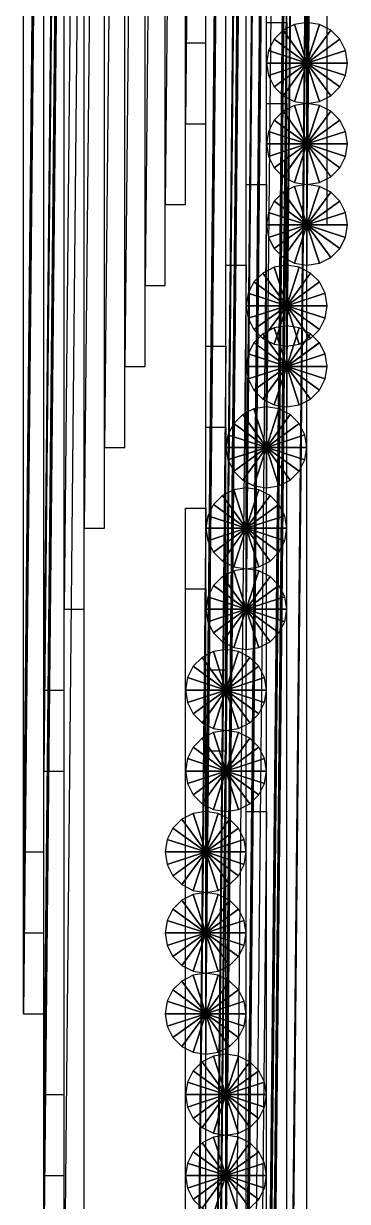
# Model space of a CAD drawing. Header units: metres. Extents: x -172 to 779, y -182 to 937.
# Drawn here: x 494 to 510, y 557.7 to 616 of the extents above; entities that cross this region are included whole.
import ezdxf

# ---------------------------------------------------------------- set-up
doc = ezdxf.new("R2010")
doc.units = ezdxf.units.M

msp = doc.modelspace()

# ---------------------------------------------------------------- linework, layer by layer
for points in [[(502, 615), (503, 615), (503, 716), (503.0001, 716.0001, 0.0001)], [(503, 716), (502, 615), (502, 716), (502.0001, 716.0001, 0.0001)], [(508, 614), (509, 614), (509, 715), (509.0001, 715.0001, 0.0001)], [(509, 715), (508, 614), (508, 715), (508.0001, 715.0001, 0.0001)], [(502, 611), (503, 611), (503, 712), (503.0001, 712.0001, 0.0001)], [(503, 712), (502, 611), (502, 712), (502.0001, 712.0001, 0.0001)], [(508, 610), (509, 610), (509, 711), (509.0001, 711.0001, 0.0001)], [(509, 711), (508, 610), (508, 711), (508.0001, 711.0001, 0.0001)], [(501, 607), (502, 607), (502, 708), (502.0001, 708.0001, 0.0001)], [(502, 708), (501, 607), (501, 708), (501.0001, 708.0001, 0.0001)], [(508, 606), (509, 606), (509, 707), (509.0001, 707.0001, 0.0001)], [(509, 707), (508, 606), (508, 707), (508.0001, 707.0001, 0.0001)], [(500, 603), (501, 603), (501, 704), (501.0001, 704.0001, 0.0001)], [(501, 704), (500, 603), (500, 704), (500.0001, 704.0001, 0.0001)], [(507, 602), (508, 602), (508, 703), (508.0001, 703.0001, 0.0001)], [(508, 703), (507, 602), (507, 703), (507.0001, 703.0001, 0.0001)], [(499, 599), (500, 599), (500, 700), (500.0001, 700.0001, 0.0001)], [(500, 700), (499, 599), (499, 700), (499.0001, 700.0001, 0.0001)], [(507, 599), (508, 599), (508, 700), (508.0001, 700.0001, 0.0001)], [(508, 700), (507, 599), (507, 700), (507.0001, 700.0001, 0.0001)], [(498, 595), (499, 595), (499, 696), (499.0001, 696.0001, 0.0001)], [(499, 696), (498, 595), (498, 696), (498.0001, 696.0001, 0.0001)], [(506, 595), (507, 595), (507, 696), (507.0001, 696.0001, 0.0001)], [(507, 696), (506, 595), (506, 696), (506.0001, 696.0001, 0.0001)], [(497, 591), (498, 591), (498, 692), (498.0001, 692.0001, 0.0001)], [(498, 692), (497, 591), (497, 692), (497.0001, 692.0001, 0.0001)], [(505, 591), (506, 591), (506, 692), (506.0001, 692.0001, 0.0001)], [(506, 692), (505, 591), (505, 692), (505.0001, 692.0001, 0.0001)], [(496, 587), (497, 587), (497, 688), (497.0001, 688.0001, 0.0001)], [(497, 688), (496, 587), (496, 688), (496.0001, 688.0001, 0.0001)], [(505, 587), (506, 587), (506, 688), (506.0001, 688.0001, 0.0001)], [(506, 688), (505, 587), (505, 688), (505.0001, 688.0001, 0.0001)], [(495, 583), (496, 583), (496, 684), (496.0001, 684.0001, 0.0001)], [(496, 684), (495, 583), (495, 684), (495.0001, 684.0001, 0.0001)], [(504, 583), (505, 583), (505, 684), (505.0001, 684.0001, 0.0001)], [(505, 684), (504, 583), (504, 684), (504.0001, 684.0001, 0.0001)], [(495, 579), (496, 579), (496, 680), (496.0001, 680.0001, 0.0001)], [(496, 680), (495, 579), (495, 680), (495.0001, 680.0001, 0.0001)], [(504, 579), (505, 579), (505, 680), (505.0001, 680.0001, 0.0001)], [(505, 680), (504, 579), (504, 680), (504.0001, 680.0001, 0.0001)], [(494, 575), (495, 575), (495, 676), (495.0001, 676.0001, 0.0001)], [(495, 676), (494, 575), (494, 676), (494.0001, 676.0001, 0.0001)], [(503, 575), (504, 575), (504, 676), (504.0001, 676.0001, 0.0001)], [(504, 676), (503, 575), (503, 676), (503.0001, 676.0001, 0.0001)], [(494, 571), (495, 571), (495, 672), (495.0001, 672.0001, 0.0001)], [(495, 672), (494, 571), (494, 672), (494.0001, 672.0001, 0.0001)], [(503, 571), (504, 571), (504, 672), (504.0001, 672.0001, 0.0001)], [(504, 672), (503, 571), (503, 672), (503.0001, 672.0001, 0.0001)], [(494, 567), (495, 567), (495, 668), (495.0001, 668.0001, 0.0001)], [(495, 668), (494, 567), (494, 668), (494.0001, 668.0001, 0.0001)], [(503, 567), (504, 567), (504, 668), (504.0001, 668.0001, 0.0001)], [(504, 668), (503, 567), (503, 668), (503.0001, 668.0001, 0.0001)], [(495, 563), (496, 563), (496, 664), (496.0001, 664.0001, 0.0001)], [(496, 664), (495, 563), (495, 664), (495.0001, 664.0001, 0.0001)], [(504, 563), (505, 563), (505, 664), (505.0001, 664.0001, 0.0001)], [(505, 664), (504, 563), (504, 664), (504.0001, 664.0001, 0.0001)], [(495, 559), (496, 559), (496, 660), (496.0001, 660.0001, 0.0001)], [(496, 660), (495, 559), (495, 660), (495.0001, 660.0001, 0.0001)], [(504, 559), (505, 559), (505, 660), (505.0001, 660.0001, 0.0001)], [(505, 660), (504, 559), (504, 660), (504.0001, 660.0001, 0.0001)], [(495, 555), (496, 555), (496, 656), (496.0001, 656.0001, 0.0001)], [(496, 656), (495, 555), (495, 656), (495.0001, 656.0001, 0.0001)], [(504, 555), (505, 555), (505, 656), (505.0001, 656.0001, 0.0001)], [(505, 656), (504, 555), (504, 656), (504.0001, 656.0001, 0.0001)], [(496, 552), (497, 552), (497, 653), (497.0001, 653.0001, 0.0001)], [(497, 653), (496, 552), (496, 653), (496.0001, 653.0001, 0.0001)], [(505, 551), (506, 551), (506, 652), (506.0001, 652.0001, 0.0001)], [(506, 652), (505, 551), (505, 652), (505.0001, 652.0001, 0.0001)], [(505, 547), (506, 547), (506, 648), (506.0001, 648.0001, 0.0001)], [(506, 648), (505, 547), (505, 648), (505.0001, 648.0001, 0.0001)], [(505, 543), (506, 543), (506, 644), (506.0001, 644.0001, 0.0001)], [(506, 644), (505, 543), (505, 644), (505.0001, 644.0001, 0.0001)], [(506, 539), (507, 539), (507, 640), (507.0001, 640.0001, 0.0001)], [(507, 640), (506, 539), (506, 640), (506.0001, 640.0001, 0.0001)], [(506, 535), (507, 535), (507, 636), (507.0001, 636.0001, 0.0001)], [(507, 636), (506, 535), (506, 636), (506.0001, 636.0001, 0.0001)], [(506, 531), (507, 531), (507, 632), (507.0001, 632.0001, 0.0001)], [(507, 632), (506, 531), (506, 632), (506.0001, 632.0001, 0.0001)], [(507, 527), (508, 527), (508, 628), (508.0001, 628.0001, 0.0001)], [(508, 628), (507, 527), (507, 628), (507.0001, 628.0001, 0.0001)], [(507, 523), (508, 523), (508, 624), (508.0001, 624.0001, 0.0001)], [(508, 624), (507, 523), (507, 624), (507.0001, 624.0001, 0.0001)], [(506, 519), (507, 519), (507, 620), (507.0001, 620.0001, 0.0001)], [(507, 620), (506, 519), (506, 620), (506.0001, 620.0001, 0.0001)], [(506, 515), (507, 515), (507, 616), (507.0001, 616.0001, 0.0001)], [(507, 616), (506, 515), (506, 616), (506.0001, 616.0001, 0.0001)], [(508, 614), (506.82443, 615.61804), (506.38196, 615.1756), (506.38205, 615.1757, 0.0001)], [(508, 614), (507.38196, 615.9021), (506.82443, 615.61804), (506.82452, 615.61816, 0.0001)], [(508, 614), (508, 616), (507.38196, 615.9021), (507.38205, 615.9022, 0.0001)], [(508, 614), (508.61804, 615.9021), (508, 616), (508.0001, 616.0001, 0.0001)], [(508, 614), (509.17557, 615.61804), (508.61804, 615.9021), (508.61813, 615.9022, 0.0001)], [(508, 614), (509.61804, 615.1756), (509.17557, 615.61804), (509.17566, 615.61816, 0.0001)], [(508, 614), (506.38196, 615.1756), (506.0979, 614.61804), (506.098, 614.61816, 0.0001)], [(508, 614), (509.9021, 614.61804), (509.61804, 615.1756), (509.61813, 615.1757, 0.0001)], [(508, 614), (506.0979, 614.61804), (506, 614), (506.0001, 614.0001, 0.0001)], [(508, 614), (510, 614), (509.9021, 614.61804), (509.9022, 614.61816, 0.0001)], [(508, 614), (506, 614), (506.0979, 613.38196), (506.098, 613.3821, 0.0001)], [(508, 614), (506.0979, 613.38196), (506.38196, 612.8244), (506.38205, 612.8245, 0.0001)], [(508, 614), (506.38196, 612.8244), (506.82443, 612.38196), (506.82452, 612.3821, 0.0001)], [(508, 614), (506.82443, 612.38196), (507.38196, 612.0979), (507.38205, 612.098, 0.0001)], [(508, 614), (507.38196, 612.0979), (508, 612), (508.0001, 612.0001, 0.0001)], [(508, 614), (509.9021, 613.38196), (510, 614), (510.0001, 614.0001, 0.0001)], [(508, 614), (508, 612), (508.61804, 612.0979), (508.61813, 612.098, 0.0001)], [(508, 614), (508.61804, 612.0979), (509.17557, 612.38196), (509.17566, 612.3821, 0.0001)], [(508, 614), (509.17557, 612.38196), (509.61804, 612.8244), (509.61813, 612.8245, 0.0001)], [(508, 614), (509.61804, 612.8244), (509.9021, 613.38196), (509.9022, 613.3821, 0.0001)], [(506, 511), (507, 511), (507, 612), (507.0001, 612.0001, 0.0001)], [(507, 612), (506, 511), (506, 612), (506.0001, 612.0001, 0.0001)], [(508, 610), (508, 612), (507.38196, 611.9021), (507.38205, 611.9022, 0.0001)], [(508, 610), (508.61804, 611.9021), (508, 612), (508.0001, 612.0001, 0.0001)], [(508, 610), (506.82443, 611.61804), (506.38196, 611.1756), (506.38205, 611.1757, 0.0001)], [(508, 610), (507.38196, 611.9021), (506.82443, 611.61804), (506.82452, 611.61816, 0.0001)], [(508, 610), (509.17557, 611.61804), (508.61804, 611.9021), (508.61813, 611.9022, 0.0001)], [(508, 610), (509.61804, 611.1756), (509.17557, 611.61804), (509.17566, 611.61816, 0.0001)], [(508, 610), (506.38196, 611.1756), (506.0979, 610.61804), (506.098, 610.61816, 0.0001)], [(508, 610), (509.9021, 610.61804), (509.61804, 611.1756), (509.61813, 611.1757, 0.0001)], [(508, 610), (506.0979, 610.61804), (506, 610), (506.0001, 610.0001, 0.0001)], [(508, 610), (510, 610), (509.9021, 610.61804), (509.9022, 610.61816, 0.0001)], [(508, 610), (506, 610), (506.0979, 609.38196), (506.098, 609.3821, 0.0001)], [(508, 610), (506.0979, 609.38196), (506.38196, 608.8244), (506.38205, 608.8245, 0.0001)], [(508, 610), (506.38196, 608.8244), (506.82443, 608.38196), (506.82452, 608.3821, 0.0001)], [(508, 610), (506.82443, 608.38196), (507.38196, 608.0979), (507.38205, 608.098, 0.0001)], [(508, 610), (507.38196, 608.0979), (508, 608), (508.0001, 608.0001, 0.0001)], [(508, 610), (509.9021, 609.38196), (510, 610), (510.0001, 610.0001, 0.0001)], [(508, 610), (508, 608), (508.61804, 608.0979), (508.61813, 608.098, 0.0001)], [(508, 610), (508.61804, 608.0979), (509.17557, 608.38196), (509.17566, 608.3821, 0.0001)], [(508, 610), (509.17557, 608.38196), (509.61804, 608.8244), (509.61813, 608.8245, 0.0001)], [(508, 610), (509.61804, 608.8244), (509.9021, 609.38196), (509.9022, 609.3821, 0.0001)], [(505, 507), (506, 507), (506, 608), (506.0001, 608.0001, 0.0001)], [(506, 608), (505, 507), (505, 608), (505.0001, 608.0001, 0.0001)], [(508, 606), (508, 608), (507.38196, 607.9021), (507.38205, 607.9022, 0.0001)], [(508, 606), (508.61804, 607.9021), (508, 608), (508.0001, 608.0001, 0.0001)], [(508, 606), (506.82443, 607.61804), (506.38196, 607.1756), (506.38205, 607.1757, 0.0001)], [(508, 606), (507.38196, 607.9021), (506.82443, 607.61804), (506.82452, 607.61816, 0.0001)], [(508, 606), (509.17557, 607.61804), (508.61804, 607.9021), (508.61813, 607.9022, 0.0001)], [(508, 606), (509.61804, 607.1756), (509.17557, 607.61804), (509.17566, 607.61816, 0.0001)], [(508, 606), (506.38196, 607.1756), (506.0979, 606.61804), (506.098, 606.61816, 0.0001)], [(508, 606), (509.9021, 606.61804), (509.61804, 607.1756), (509.61813, 607.1757, 0.0001)], [(508, 606), (506.0979, 606.61804), (506, 606), (506.0001, 606.0001, 0.0001)], [(508, 606), (510, 606), (509.9021, 606.61804), (509.9022, 606.61816, 0.0001)], [(508, 606), (506, 606), (506.0979, 605.38196), (506.098, 605.3821, 0.0001)], [(508, 606), (506.0979, 605.38196), (506.38196, 604.8244), (506.38205, 604.8245, 0.0001)], [(508, 606), (506.38196, 604.8244), (506.82443, 604.38196), (506.82452, 604.3821, 0.0001)], [(508, 606), (506.82443, 604.38196), (507.38196, 604.0979), (507.38205, 604.098, 0.0001)], [(508, 606), (507.38196, 604.0979), (508, 604), (508.0001, 604.0001, 0.0001)], [(508, 606), (509.9021, 605.38196), (510, 606), (510.0001, 606.0001, 0.0001)], [(508, 606), (508, 604), (508.61804, 604.0979), (508.61813, 604.098, 0.0001)], [(508, 606), (508.61804, 604.0979), (509.17557, 604.38196), (509.17566, 604.3821, 0.0001)], [(508, 606), (509.17557, 604.38196), (509.61804, 604.8244), (509.61813, 604.8245, 0.0001)], [(508, 606), (509.61804, 604.8244), (509.9021, 605.38196), (509.9022, 605.3821, 0.0001)], [(504, 503), (505, 503), (505, 604), (505.0001, 604.0001, 0.0001)], [(505, 604), (504, 503), (504, 604), (504.0001, 604.0001, 0.0001)], [(507, 602), (506.38196, 603.9021), (505.82443, 603.61804), (505.82452, 603.61816, 0.0001)], [(507, 602), (507, 604), (506.38196, 603.9021), (506.38205, 603.9022, 0.0001)], [(507, 602), (507.61804, 603.9021), (507, 604), (507.0001, 604.0001, 0.0001)], [(507, 602), (508.17557, 603.61804), (507.61804, 603.9021), (507.61813, 603.9022, 0.0001)], [(507, 602), (505.82443, 603.61804), (505.38196, 603.1756), (505.38205, 603.1757, 0.0001)], [(507, 602), (508.61804, 603.1756), (508.17557, 603.61804), (508.17566, 603.61816, 0.0001)], [(507, 602), (505.38196, 603.1756), (505.0979, 602.61804), (505.098, 602.61816, 0.0001)], [(507, 602), (508.9021, 602.61804), (508.61804, 603.1756), (508.61813, 603.1757, 0.0001)], [(507, 602), (505.0979, 602.61804), (505, 602), (505.0001, 602.0001, 0.0001)], [(507, 602), (509, 602), (508.9021, 602.61804), (508.9022, 602.61816, 0.0001)], [(507, 602), (505, 602), (505.0979, 601.38196), (505.098, 601.3821, 0.0001)], [(507, 602), (505.0979, 601.38196), (505.38196, 600.8244), (505.38205, 600.8245, 0.0001)], [(507, 602), (505.38196, 600.8244), (505.82443, 600.38196), (505.82452, 600.3821, 0.0001)], [(507, 602), (505.82443, 600.38196), (506.38196, 600.0979), (506.38205, 600.098, 0.0001)], [(507, 602), (506.38196, 600.0979), (507, 600), (507.0001, 600.0001, 0.0001)], [(507, 602), (508.9021, 601.38196), (509, 602), (509.0001, 602.0001, 0.0001)], [(507, 602), (507, 600), (507.61804, 600.0979), (507.61813, 600.098, 0.0001)], [(507, 602), (507.61804, 600.0979), (508.17557, 600.38196), (508.17566, 600.3821, 0.0001)], [(507, 602), (508.17557, 600.38196), (508.61804, 600.8244), (508.61813, 600.8245, 0.0001)], [(507, 602), (508.61804, 600.8244), (508.9021, 601.38196), (508.9022, 601.3821, 0.0001)], [(507, 599), (507, 601), (506.38196, 600.9021), (506.38205, 600.9022, 0.0001)], [(507, 599), (507.61804, 600.9021), (507, 601), (507.0001, 601.0001, 0.0001)], [(507, 599), (505.82443, 600.61804), (505.38196, 600.1756), (505.38205, 600.1757, 0.0001)], [(507, 599), (506.38196, 600.9021), (505.82443, 600.61804), (505.82452, 600.61816, 0.0001)], [(507, 599), (508.17557, 600.61804), (507.61804, 600.9021), (507.61813, 600.9022, 0.0001)], [(507, 599), (508.61804, 600.1756), (508.17557, 600.61804), (508.17566, 600.61816, 0.0001)], [(503, 499), (504, 499), (504, 600), (504.0001, 600.0001, 0.0001)], [(504, 600), (503, 499), (503, 600), (503.0001, 600.0001, 0.0001)], [(507, 599), (505.38196, 600.1756), (505.0979, 599.61804), (505.098, 599.61816, 0.0001)], [(507, 599), (508.9021, 599.61804), (508.61804, 600.1756), (508.61813, 600.1757, 0.0001)], [(507, 599), (505.0979, 599.61804), (505, 599), (505.0001, 599.0001, 0.0001)], [(507, 599), (509, 599), (508.9021, 599.61804), (508.9022, 599.61816, 0.0001)], [(507, 599), (505, 599), (505.0979, 598.38196), (505.098, 598.3821, 0.0001)], [(507, 599), (505.0979, 598.38196), (505.38196, 597.8244), (505.38205, 597.8245, 0.0001)], [(507, 599), (505.38196, 597.8244), (505.82443, 597.38196), (505.82452, 597.3821, 0.0001)], [(507, 599), (505.82443, 597.38196), (506.38196, 597.0979), (506.38205, 597.098, 0.0001)], [(507, 599), (506.38196, 597.0979), (507, 597), (507.0001, 597.0001, 0.0001)], [(507, 599), (508.9021, 598.38196), (509, 599), (509.0001, 599.0001, 0.0001)], [(507, 599), (507, 597), (507.61804, 597.0979), (507.61813, 597.098, 0.0001)], [(507, 599), (507.61804, 597.0979), (508.17557, 597.38196), (508.17566, 597.3821, 0.0001)], [(507, 599), (508.17557, 597.38196), (508.61804, 597.8244), (508.61813, 597.8245, 0.0001)], [(507, 599), (508.61804, 597.8244), (508.9021, 598.38196), (508.9022, 598.3821, 0.0001)], [(506, 595), (505.38196, 596.9021), (504.82443, 596.61804), (504.82452, 596.61816, 0.0001)], [(506, 595), (506, 597), (505.38196, 596.9021), (505.38205, 596.9022, 0.0001)], [(506, 595), (506.61804, 596.9021), (506, 597), (506.0001, 597.0001, 0.0001)], [(506, 595), (507.17557, 596.61804), (506.61804, 596.9021), (506.61813, 596.9022, 0.0001)], [(506, 595), (504.82443, 596.61804), (504.38196, 596.1756), (504.38205, 596.1757, 0.0001)], [(506, 595), (507.61804, 596.1756), (507.17557, 596.61804), (507.17566, 596.61816, 0.0001)], [(503, 495), (504, 495), (504, 596), (504.0001, 596.0001, 0.0001)], [(504, 596), (503, 495), (503, 596), (503.0001, 596.0001, 0.0001)], [(506, 595), (504.38196, 596.1756), (504.0979, 595.61804), (504.098, 595.61816, 0.0001)], [(506, 595), (507.9021, 595.61804), (507.61804, 596.1756), (507.61813, 596.1757, 0.0001)], [(506, 595), (504.0979, 595.61804), (504, 595), (504.0001, 595.0001, 0.0001)], [(506, 595), (508, 595), (507.9021, 595.61804), (507.9022, 595.61816, 0.0001)], [(506, 595), (504, 595), (504.0979, 594.38196), (504.098, 594.3821, 0.0001)], [(506, 595), (504.0979, 594.38196), (504.38196, 593.8244), (504.38205, 593.8245, 0.0001)], [(506, 595), (504.38196, 593.8244), (504.82443, 593.38196), (504.82452, 593.3821, 0.0001)], [(506, 595), (504.82443, 593.38196), (505.38196, 593.0979), (505.38205, 593.098, 0.0001)], [(506, 595), (505.38196, 593.0979), (506, 593), (506.0001, 593.0001, 0.0001)], [(506, 595), (507.9021, 594.38196), (508, 595), (508.0001, 595.0001, 0.0001)], [(506, 595), (506, 593), (506.61804, 593.0979), (506.61813, 593.098, 0.0001)], [(506, 595), (506.61804, 593.0979), (507.17557, 593.38196), (507.17566, 593.3821, 0.0001)], [(506, 595), (507.17557, 593.38196), (507.61804, 593.8244), (507.61813, 593.8245, 0.0001)], [(506, 595), (507.61804, 593.8244), (507.9021, 594.38196), (507.9022, 594.3821, 0.0001)], [(505, 591), (504.38196, 592.9021), (503.82443, 592.61804), (503.82452, 592.61816, 0.0001)], [(505, 591), (505, 593), (504.38196, 592.9021), (504.38205, 592.9022, 0.0001)], [(505, 591), (505.61804, 592.9021), (505, 593), (505.0001, 593.0001, 0.0001)], [(505, 591), (506.17557, 592.61804), (505.61804, 592.9021), (505.61813, 592.9022, 0.0001)], [(505, 591), (503.82443, 592.61804), (503.38196, 592.1756), (503.38205, 592.1757, 0.0001)], [(505, 591), (506.61804, 592.1756), (506.17557, 592.61804), (506.17566, 592.61816, 0.0001)], [(502, 491), (503, 491), (503, 592), (503.0001, 592.0001, 0.0001)], [(503, 592), (502, 491), (502, 592), (502.0001, 592.0001, 0.0001)], [(505, 591), (503.0979, 591.61804), (503, 591), (503.0001, 591.0001, 0.0001)], [(505, 591), (503.38196, 592.1756), (503.0979, 591.61804), (503.098, 591.61816, 0.0001)], [(505, 591), (506.9021, 591.61804), (506.61804, 592.1756), (506.61813, 592.1757, 0.0001)], [(505, 591), (507, 591), (506.9021, 591.61804), (506.9022, 591.61816, 0.0001)], [(505, 591), (503, 591), (503.0979, 590.38196), (503.098, 590.3821, 0.0001)], [(505, 591), (503.0979, 590.38196), (503.38196, 589.8244), (503.38205, 589.8245, 0.0001)], [(505, 591), (503.38196, 589.8244), (503.82443, 589.38196), (503.82452, 589.3821, 0.0001)], [(505, 591), (503.82443, 589.38196), (504.38196, 589.0979), (504.38205, 589.098, 0.0001)], [(505, 591), (504.38196, 589.0979), (505, 589), (505.0001, 589.0001, 0.0001)], [(505, 591), (506.9021, 590.38196), (507, 591), (507.0001, 591.0001, 0.0001)], [(505, 591), (505, 589), (505.61804, 589.0979), (505.61813, 589.098, 0.0001)], [(505, 591), (505.61804, 589.0979), (506.17557, 589.38196), (506.17566, 589.3821, 0.0001)], [(505, 591), (506.17557, 589.38196), (506.61804, 589.8244), (506.61813, 589.8245, 0.0001)], [(505, 591), (506.61804, 589.8244), (506.9021, 590.38196), (506.9022, 590.3821, 0.0001)], [(505, 587), (504.38196, 588.9021), (503.82443, 588.61804), (503.82452, 588.61816, 0.0001)], [(505, 587), (505, 589), (504.38196, 588.9021), (504.38205, 588.9022, 0.0001)], [(505, 587), (505.61804, 588.9021), (505, 589), (505.0001, 589.0001, 0.0001)], [(505, 587), (506.17557, 588.61804), (505.61804, 588.9021), (505.61813, 588.9022, 0.0001)], [(505, 587), (503.38196, 588.1756), (503.0979, 587.61804), (503.098, 587.61816, 0.0001)], [(505, 587), (503.82443, 588.61804), (503.38196, 588.1756), (503.38205, 588.1757, 0.0001)], [(505, 587), (506.61804, 588.1756), (506.17557, 588.61804), (506.17566, 588.61816, 0.0001)], [(505, 587), (506.9021, 587.61804), (506.61804, 588.1756), (506.61813, 588.1757, 0.0001)], [(502, 487), (503, 487), (503, 588), (503.0001, 588.0001, 0.0001)], [(503, 588), (502, 487), (502, 588), (502.0001, 588.0001, 0.0001)], [(505, 587), (503.0979, 587.61804), (503, 587), (503.0001, 587.0001, 0.0001)], [(505, 587), (507, 587), (506.9021, 587.61804), (506.9022, 587.61816, 0.0001)], [(505, 587), (503, 587), (503.0979, 586.38196), (503.098, 586.3821, 0.0001)], [(505, 587), (503.0979, 586.38196), (503.38196, 585.8244), (503.38205, 585.8245, 0.0001)], [(505, 587), (503.38196, 585.8244), (503.82443, 585.38196), (503.82452, 585.3821, 0.0001)], [(505, 587), (503.82443, 585.38196), (504.38196, 585.0979), (504.38205, 585.098, 0.0001)], [(505, 587), (504.38196, 585.0979), (505, 585), (505.0001, 585.0001, 0.0001)], [(505, 587), (506.9021, 586.38196), (507, 587), (507.0001, 587.0001, 0.0001)], [(505, 587), (505, 585), (505.61804, 585.0979), (505.61813, 585.098, 0.0001)], [(505, 587), (505.61804, 585.0979), (506.17557, 585.38196), (506.17566, 585.3821, 0.0001)], [(505, 587), (506.17557, 585.38196), (506.61804, 585.8244), (506.61813, 585.8245, 0.0001)], [(505, 587), (506.61804, 585.8244), (506.9021, 586.38196), (506.9022, 586.3821, 0.0001)], [(504, 583), (503.38196, 584.9021), (502.82443, 584.61804), (502.82452, 584.61816, 0.0001)], [(504, 583), (504, 585), (503.38196, 584.9021), (503.38205, 584.9022, 0.0001)], [(504, 583), (504.61804, 584.9021), (504, 585), (504.0001, 585.0001, 0.0001)], [(504, 583), (505.17557, 584.61804), (504.61804, 584.9021), (504.61813, 584.9022, 0.0001)], [(504, 583), (502.38196, 584.1756), (502.0979, 583.61804), (502.098, 583.61816, 0.0001)], [(504, 583), (502.82443, 584.61804), (502.38196, 584.1756), (502.38205, 584.1757, 0.0001)], [(504, 583), (505.61804, 584.1756), (505.17557, 584.61804), (505.17566, 584.61816, 0.0001)], [(504, 583), (505.9021, 583.61804), (505.61804, 584.1756), (505.61813, 584.1757, 0.0001)], [(504, 583), (502.0979, 583.61804), (502, 583), (502.0001, 583.0001, 0.0001)], [(503, 483), (504, 483), (504, 584), (504.0001, 584.0001, 0.0001)], [(504, 584), (503, 483), (503, 584), (503.0001, 584.0001, 0.0001)], [(504, 583), (506, 583), (505.9021, 583.61804), (505.9022, 583.61816, 0.0001)], [(504, 583), (502, 583), (502.0979, 582.38196), (502.098, 582.3821, 0.0001)], [(504, 583), (502.0979, 582.38196), (502.38196, 581.8244), (502.38205, 581.8245, 0.0001)], [(504, 583), (502.38196, 581.8244), (502.82443, 581.38196), (502.82452, 581.3821, 0.0001)], [(504, 583), (502.82443, 581.38196), (503.38196, 581.0979), (503.38205, 581.098, 0.0001)], [(504, 583), (503.38196, 581.0979), (504, 581), (504.0001, 581.0001, 0.0001)], [(504, 583), (505.9021, 582.38196), (506, 583), (506.0001, 583.0001, 0.0001)], [(504, 583), (504, 581), (504.61804, 581.0979), (504.61813, 581.098, 0.0001)], [(504, 583), (504.61804, 581.0979), (505.17557, 581.38196), (505.17566, 581.3821, 0.0001)], [(504, 583), (505.17557, 581.38196), (505.61804, 581.8244), (505.61813, 581.8245, 0.0001)], [(504, 583), (505.61804, 581.8244), (505.9021, 582.38196), (505.9022, 582.3821, 0.0001)], [(504, 579), (502.82443, 580.61804), (502.38196, 580.1756), (502.38205, 580.1757, 0.0001)], [(504, 579), (503.38196, 580.9021), (502.82443, 580.61804), (502.82452, 580.61816, 0.0001)], [(504, 579), (504, 581), (503.38196, 580.9021), (503.38205, 580.9022, 0.0001)], [(504, 579), (504.61804, 580.9021), (504, 581), (504.0001, 581.0001, 0.0001)], [(504, 579), (505.17557, 580.61804), (504.61804, 580.9021), (504.61813, 580.9022, 0.0001)], [(504, 579), (505.61804, 580.1756), (505.17557, 580.61804), (505.17566, 580.61816, 0.0001)], [(504, 579), (502.38196, 580.1756), (502.0979, 579.61804), (502.098, 579.61816, 0.0001)], [(503, 479), (504, 479), (504, 580), (504.0001, 580.0001, 0.0001)], [(504, 580), (503, 479), (503, 580), (503.0001, 580.0001, 0.0001)], [(504, 579), (505.9021, 579.61804), (505.61804, 580.1756), (505.61813, 580.1757, 0.0001)], [(504, 579), (502.0979, 579.61804), (502, 579), (502.0001, 579.0001, 0.0001)], [(504, 579), (506, 579), (505.9021, 579.61804), (505.9022, 579.61816, 0.0001)], [(504, 579), (502, 579), (502.0979, 578.38196), (502.098, 578.3821, 0.0001)], [(504, 579), (502.0979, 578.38196), (502.38196, 577.8244), (502.38205, 577.8245, 0.0001)], [(504, 579), (502.38196, 577.8244), (502.82443, 577.38196), (502.82452, 577.3821, 0.0001)], [(504, 579), (502.82443, 577.38196), (503.38196, 577.0979), (503.38205, 577.098, 0.0001)], [(504, 579), (503.38196, 577.0979), (504, 577), (504.0001, 577.0001, 0.0001)], [(504, 579), (505.9021, 578.38196), (506, 579), (506.0001, 579.0001, 0.0001)], [(504, 579), (504, 577), (504.61804, 577.0979), (504.61813, 577.098, 0.0001)], [(504, 579), (504.61804, 577.0979), (505.17557, 577.38196), (505.17566, 577.3821, 0.0001)], [(504, 579), (505.17557, 577.38196), (505.61804, 577.8244), (505.61813, 577.8245, 0.0001)], [(504, 579), (505.61804, 577.8244), (505.9021, 578.38196), (505.9022, 578.3821, 0.0001)], [(503, 575), (501.82443, 576.61804), (501.38196, 576.1756), (501.38205, 576.1757, 0.0001)], [(503, 575), (502.38196, 576.9021), (501.82443, 576.61804), (501.82452, 576.61816, 0.0001)], [(503, 575), (503, 577), (502.38196, 576.9021), (502.38205, 576.9022, 0.0001)], [(503, 575), (503.61804, 576.9021), (503, 577), (503.0001, 577.0001, 0.0001)], [(503, 575), (504.17557, 576.61804), (503.61804, 576.9021), (503.61813, 576.9022, 0.0001)], [(503, 575), (504.61804, 576.1756), (504.17557, 576.61804), (504.17566, 576.61816, 0.0001)], [(505, 476), (506, 476), (506, 577), (506.0001, 577.0001, 0.0001)], [(506, 577), (505, 476), (505, 577), (505.0001, 577.0001, 0.0001)], [(503, 575), (501.38196, 576.1756), (501.0979, 575.61804), (501.098, 575.61816, 0.0001)], [(503, 575), (504.9021, 575.61804), (504.61804, 576.1756), (504.61813, 576.1757, 0.0001)], [(503, 575), (501.0979, 575.61804), (501, 575), (501.0001, 575.0001, 0.0001)], [(503, 575), (505, 575), (504.9021, 575.61804), (504.9022, 575.61816, 0.0001)], [(503, 575), (501, 575), (501.0979, 574.38196), (501.098, 574.3821, 0.0001)], [(503, 575), (501.0979, 574.38196), (501.38196, 573.8244), (501.38205, 573.8245, 0.0001)], [(503, 575), (501.38196, 573.8244), (501.82443, 573.38196), (501.82452, 573.3821, 0.0001)], [(503, 575), (501.82443, 573.38196), (502.38196, 573.0979), (502.38205, 573.098, 0.0001)], [(503, 575), (502.38196, 573.0979), (503, 573), (503.0001, 573.0001, 0.0001)], [(503, 575), (504.9021, 574.38196), (505, 575), (505.0001, 575.0001, 0.0001)], [(503, 575), (503, 573), (503.61804, 573.0979), (503.61813, 573.098, 0.0001)], [(503, 575), (503.61804, 573.0979), (504.17557, 573.38196), (504.17566, 573.3821, 0.0001)], [(503, 575), (504.17557, 573.38196), (504.61804, 573.8244), (504.61813, 573.8245, 0.0001)], [(503, 575), (504.61804, 573.8244), (504.9021, 574.38196), (504.9022, 574.3821, 0.0001)], [(503, 571), (503, 573), (502.38196, 572.9021), (502.38205, 572.9022, 0.0001)], [(503, 571), (503.61804, 572.9021), (503, 573), (503.0001, 573.0001, 0.0001)], [(503, 571), (501.82443, 572.61804), (501.38196, 572.1756), (501.38205, 572.1757, 0.0001)], [(503, 571), (502.38196, 572.9021), (501.82443, 572.61804), (501.82452, 572.61816, 0.0001)], [(503, 571), (504.17557, 572.61804), (503.61804, 572.9021), (503.61813, 572.9022, 0.0001)], [(503, 571), (504.61804, 572.1756), (504.17557, 572.61804), (504.17566, 572.61816, 0.0001)], [(503, 571), (501.38196, 572.1756), (501.0979, 571.61804), (501.098, 571.61816, 0.0001)], [(503, 571), (504.9021, 571.61804), (504.61804, 572.1756), (504.61813, 572.1757, 0.0001)], [(503, 571), (501.0979, 571.61804), (501, 571), (501.0001, 571.0001, 0.0001)], [(503, 571), (505, 571), (504.9021, 571.61804), (504.9022, 571.61816, 0.0001)], [(503, 571), (501, 571), (501.0979, 570.38196), (501.098, 570.3821, 0.0001)], [(503, 571), (501.0979, 570.38196), (501.38196, 569.8244), (501.38205, 569.8245, 0.0001)], [(503, 571), (501.38196, 569.8244), (501.82443, 569.38196), (501.82452, 569.3821, 0.0001)], [(503, 571), (501.82443, 569.38196), (502.38196, 569.0979), (502.38205, 569.098, 0.0001)], [(503, 571), (502.38196, 569.0979), (503, 569), (503.0001, 569.0001, 0.0001)], [(503, 571), (504.9021, 570.38196), (505, 571), (505.0001, 571.0001, 0.0001)], [(503, 571), (503, 569), (503.61804, 569.0979), (503.61813, 569.098, 0.0001)], [(503, 571), (503.61804, 569.0979), (504.17557, 569.38196), (504.17566, 569.3821, 0.0001)], [(503, 571), (504.17557, 569.38196), (504.61804, 569.8244), (504.61813, 569.8245, 0.0001)], [(503, 571), (504.61804, 569.8244), (504.9021, 570.38196), (504.9022, 570.3821, 0.0001)], [(503, 567), (503, 569), (502.38196, 568.9021), (502.38205, 568.9022, 0.0001)], [(503, 567), (503.61804, 568.9021), (503, 569), (503.0001, 569.0001, 0.0001)], [(503, 567), (501.82443, 568.61804), (501.38196, 568.1756), (501.38205, 568.1757, 0.0001)], [(503, 567), (502.38196, 568.9021), (501.82443, 568.61804), (501.82452, 568.61816, 0.0001)], [(503, 567), (504.17557, 568.61804), (503.61804, 568.9021), (503.61813, 568.9022, 0.0001)], [(503, 567), (504.61804, 568.1756), (504.17557, 568.61804), (504.17566, 568.61816, 0.0001)], [(503, 567), (501.38196, 568.1756), (501.0979, 567.61804), (501.098, 567.61816, 0.0001)], [(503, 567), (504.9021, 567.61804), (504.61804, 568.1756), (504.61813, 568.1757, 0.0001)], [(503, 567), (501.0979, 567.61804), (501, 567), (501.0001, 567.0001, 0.0001)], [(503, 567), (505, 567), (504.9021, 567.61804), (504.9022, 567.61816, 0.0001)], [(503, 567), (501, 567), (501.0979, 566.38196), (501.098, 566.3821, 0.0001)], [(503, 567), (501.0979, 566.38196), (501.38196, 565.8244), (501.38205, 565.8245, 0.0001)], [(503, 567), (501.38196, 565.8244), (501.82443, 565.38196), (501.82452, 565.3821, 0.0001)], [(503, 567), (501.82443, 565.38196), (502.38196, 565.0979), (502.38205, 565.098, 0.0001)], [(503, 567), (502.38196, 565.0979), (503, 565), (503.0001, 565.0001, 0.0001)], [(503, 567), (504.9021, 566.38196), (505, 567), (505.0001, 567.0001, 0.0001)], [(503, 567), (503, 565), (503.61804, 565.0979), (503.61813, 565.098, 0.0001)], [(503, 567), (503.61804, 565.0979), (504.17557, 565.38196), (504.17566, 565.3821, 0.0001)], [(503, 567), (504.17557, 565.38196), (504.61804, 565.8244), (504.61813, 565.8245, 0.0001)], [(503, 567), (504.61804, 565.8244), (504.9021, 566.38196), (504.9022, 566.3821, 0.0001)], [(504, 563), (503.38196, 564.9021), (502.82443, 564.61804), (502.82452, 564.61816, 0.0001)], [(504, 563), (504, 565), (503.38196, 564.9021), (503.38205, 564.9022, 0.0001)], [(504, 563), (504.61804, 564.9021), (504, 565), (504.0001, 565.0001, 0.0001)], [(504, 563), (505.17557, 564.61804), (504.61804, 564.9021), (504.61813, 564.9022, 0.0001)], [(504, 563), (502.82443, 564.61804), (502.38196, 564.1756), (502.38205, 564.1757, 0.0001)], [(504, 563), (505.61804, 564.1756), (505.17557, 564.61804), (505.17566, 564.61816, 0.0001)], [(504, 563), (502.38196, 564.1756), (502.0979, 563.61804), (502.098, 563.61816, 0.0001)], [(504, 563), (505.9021, 563.61804), (505.61804, 564.1756), (505.61813, 564.1757, 0.0001)], [(504, 563), (502.0979, 563.61804), (502, 563), (502.0001, 563.0001, 0.0001)], [(504, 563), (506, 563), (505.9021, 563.61804), (505.9022, 563.61816, 0.0001)], [(504, 563), (502, 563), (502.0979, 562.38196), (502.098, 562.3821, 0.0001)], [(504, 563), (502.0979, 562.38196), (502.38196, 561.8244), (502.38205, 561.8245, 0.0001)], [(504, 563), (502.38196, 561.8244), (502.82443, 561.38196), (502.82452, 561.3821, 0.0001)], [(504, 563), (502.82443, 561.38196), (503.38196, 561.0979), (503.38205, 561.098, 0.0001)], [(504, 563), (503.38196, 561.0979), (504, 561), (504.0001, 561.0001, 0.0001)], [(504, 563), (505.9021, 562.38196), (506, 563), (506.0001, 563.0001, 0.0001)], [(504, 563), (504, 561), (504.61804, 561.0979), (504.61813, 561.098, 0.0001)], [(504, 563), (504.61804, 561.0979), (505.17557, 561.38196), (505.17566, 561.3821, 0.0001)], [(504, 563), (505.17557, 561.38196), (505.61804, 561.8244), (505.61813, 561.8245, 0.0001)], [(504, 563), (505.61804, 561.8244), (505.9021, 562.38196), (505.9022, 562.3821, 0.0001)], [(504, 559), (503.38196, 560.9021), (502.82443, 560.61804), (502.82452, 560.61816, 0.0001)], [(504, 559), (504, 561), (503.38196, 560.9021), (503.38205, 560.9022, 0.0001)], [(504, 559), (504.61804, 560.9021), (504, 561), (504.0001, 561.0001, 0.0001)], [(504, 559), (505.17557, 560.61804), (504.61804, 560.9021), (504.61813, 560.9022, 0.0001)], [(504, 559), (502.38196, 560.1756), (502.0979, 559.61804), (502.098, 559.61816, 0.0001)], [(504, 559), (502.82443, 560.61804), (502.38196, 560.1756), (502.38205, 560.1757, 0.0001)], [(504, 559), (505.61804, 560.1756), (505.17557, 560.61804), (505.17566, 560.61816, 0.0001)], [(504, 559), (505.9021, 559.61804), (505.61804, 560.1756), (505.61813, 560.1757, 0.0001)], [(504, 559), (502.0979, 559.61804), (502, 559), (502.0001, 559.0001, 0.0001)], [(504, 559), (506, 559), (505.9021, 559.61804), (505.9022, 559.61816, 0.0001)], [(504, 559), (502, 559), (502.0979, 558.38196), (502.098, 558.3821, 0.0001)], [(504, 559), (502.0979, 558.38196), (502.38196, 557.8244), (502.38205, 557.8245, 0.0001)], [(504, 559), (502.38196, 557.8244), (502.82443, 557.38196), (502.82452, 557.3821, 0.0001)], [(504, 559), (502.82443, 557.38196), (503.38196, 557.0979), (503.38205, 557.098, 0.0001)], [(504, 559), (503.38196, 557.0979), (504, 557), (504.0001, 557.0001, 0.0001)], [(504, 559), (505.9021, 558.38196), (506, 559), (506.0001, 559.0001, 0.0001)], [(504, 559), (504, 557), (504.61804, 557.0979), (504.61813, 557.098, 0.0001)], [(504, 559), (504.61804, 557.0979), (505.17557, 557.38196), (505.17566, 557.3821, 0.0001)], [(504, 559), (505.17557, 557.38196), (505.61804, 557.8244), (505.61813, 557.8245, 0.0001)], [(504, 559), (505.61804, 557.8244), (505.9021, 558.38196), (505.9022, 558.3821, 0.0001)]]:
    msp.add_3dface(points)

doc.saveas('drawing.dxf')
